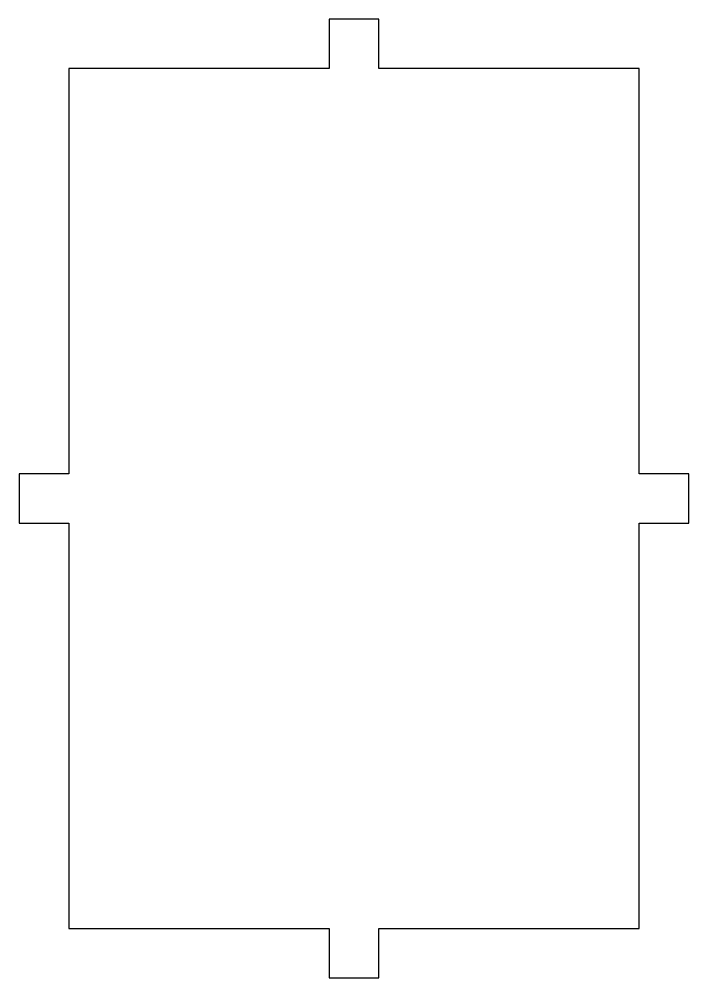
# Model space of a CAD drawing. Extents: x -39 to 39, y -56 to 56.
import ezdxf

# ---------------------------------------------------------------- set-up
doc = ezdxf.new("R2010")
doc.units = 0
doc.layers.add('LAYER_1', color=18, linetype='CONTINUOUS')

msp = doc.modelspace()

# ---------------------------------------------------------------- linework, layer by layer
at = {"layer": 'LAYER_1'}
msp.add_lwpolyline([(-3.17, 50), (-33.17, 50), (-33.17, 3.17), (-33.17, 2.87), (-38.92, 2.87), (-38.92, -2.88), (-33.17, -2.88), (-33.17, -3.17), (-33.17, -50), (-3.17, -50), (-2.88, -50), (-2.88, -55.75), (2.87, -55.75), (2.87, -50), (3.17, -50), (33.17, -50), (33.17, -3.17), (33.17, -2.88), (38.92, -2.88), (38.92, 2.87), (33.17, 2.87), (33.17, 3.17), (33.17, 50), (3.17, 50), (2.87, 50), (2.87, 55.75), (-2.88, 55.75), (-2.88, 50)], close=True, dxfattribs=at)

doc.saveas('drawing.dxf')
